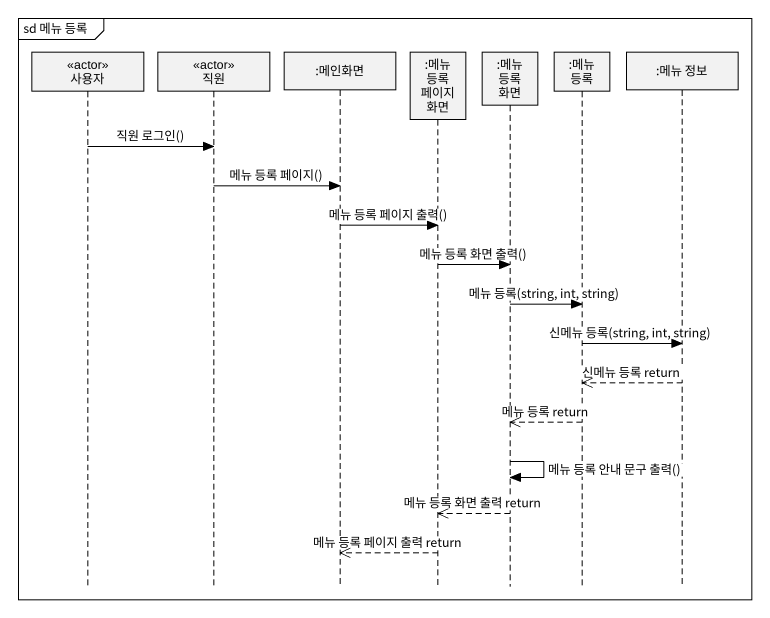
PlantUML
@startuml
mainframe sd 메뉴 등록
hide footbox
participant 사용자 <<actor>>
participant 직원 <<actor>>
participant ":메인화면" as 메인화면
participant ":메뉴 등록 페이지 화면" as 메뉴_등록_페이지_화면
participant ":메뉴 등록 화면" as 메뉴_등록_화면
participant ":메뉴 등록" as 메뉴_등록
participant ":메뉴 정보" as 메뉴_정보

사용자 -> 직원 : 직원 로그인()
직원 -> 메인화면 : 메뉴 등록 페이지()
메인화면 -> 메뉴_등록_페이지_화면 : 메뉴 등록 페이지 출력()
메뉴_등록_페이지_화면 -> 메뉴_등록_화면 : 메뉴 등록 화면 출력()
메뉴_등록_화면 -> 메뉴_등록 : 메뉴 등록(string, int, string)
메뉴_등록 -> 메뉴_정보 : 신메뉴 등록(string, int, string)
메뉴_정보 -->> 메뉴_등록 : 신메뉴 등록 return
메뉴_등록 -->> 메뉴_등록_화면 : 메뉴 등록 return
메뉴_등록_화면 -> 메뉴_등록_화면 : 메뉴 등록 안내 문구 출력()
메뉴_등록_화면 -->> 메뉴_등록_페이지_화면 : 메뉴 등록 화면 출력 return
메뉴_등록_페이지_화면 -->> 메인화면 : 메뉴 등록 페이지 출력 return
@enduml
